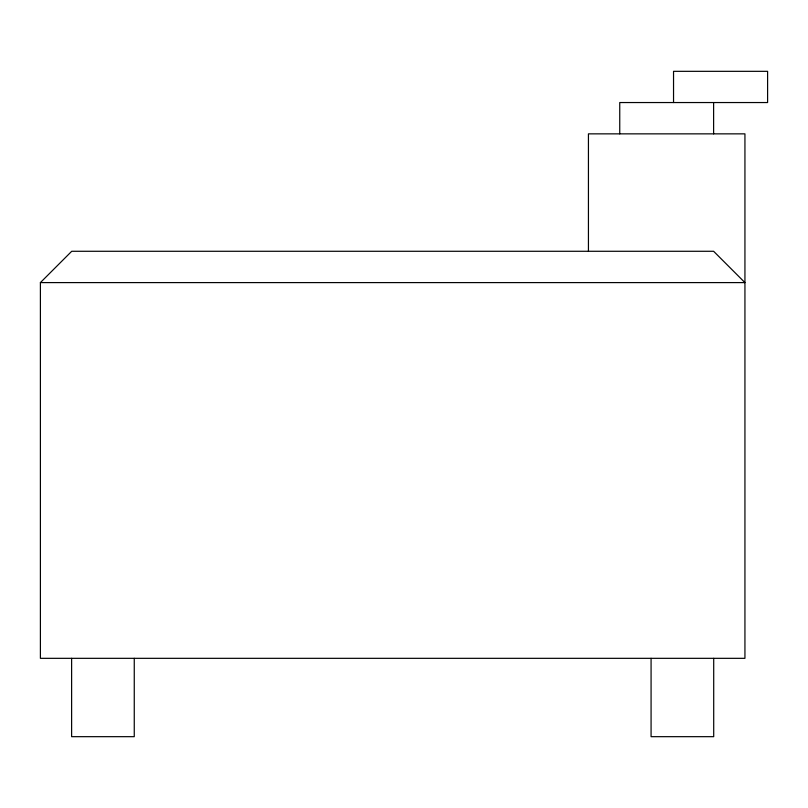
<?xml version="1.0" encoding="UTF-8"?>
<svg xmlns="http://www.w3.org/2000/svg" width="808" height="808" viewBox="0 0 808 808"><rect width="100%" height="100%" fill="white"/><g stroke="black" fill="none" stroke-linecap="round" stroke-linejoin="round"><path stroke-width="1.21" d="M40.4 282.598L71.72 251.278L713.615 251.278L744.936 282.598L40.4 282.598L40.4 658.328L744.936 658.328L744.936 133.855L588.436 133.855L588.436 251.248M713.706 658.328L713.706 736.674L651.076 736.674L651.076 658.328M713.615 102.545L713.615 133.855M673.539 102.545L673.539 71.326L767.6 71.326L767.6 102.545L619.746 102.545L619.746 133.855M134.259 658.328L134.259 736.674L71.619 736.674L71.619 658.328"/></g></svg>
